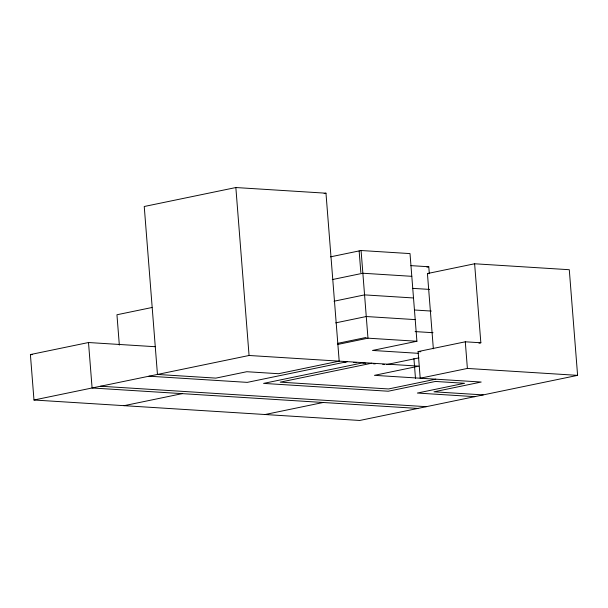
<?xml version="1.0" encoding="UTF-8"?>
<svg xmlns="http://www.w3.org/2000/svg" width="608" height="608" viewBox="0 0 608 608"><rect width="100%" height="100%" fill="white"/><g stroke="black" fill="none" stroke-linecap="round" stroke-linejoin="round"><path stroke-width="0.91" d="M235.851 187.538L144.24 206.5L157.457 374.444L215.886 378.115L246.787 371.716L278.494 373.707L339.196 361.144L325.979 193.2L235.851 187.538L249.067 355.482L418.866 366.145L374.452 375.341L481.186 382.037L433.998 391.81L483.223 394.896M324.14 193.58L325.979 193.2M330.501 256.85L361.076 250.519L410.012 253.589L416.913 341.255L372.491 350.444L418.699 353.347M152 307.504L116.949 314.762L119.335 345.063M332.287 279.574L362.862 273.243L411.798 276.321M426.922 267.132L428.777 266.752L429.301 273.38M433.352 348.787L427.432 273.547L474.62 263.773L569.286 269.716L577.6 375.364L359.738 420.462L33.98 400.011L30.4 354.555L88.51 342.524L155.169 346.712M333.997 301.218L364.564 294.888L413.501 297.966M335.7 322.863L366.267 316.532L415.203 319.61M33.98 400.011L249.067 355.482M337.425 343.406L366.191 337.448M337.402 344.508L367.969 338.177L416.913 341.255M124.108 405.673L182.218 393.642M347.35 361.654L247.274 382.371L148.983 376.2M363.66 362.68L263.583 383.397L388.238 391.225L435.427 381.452L464.558 383.283L417.369 393.049L474.749 396.652M577.6 375.364L467.392 368.44L420.204 378.214L418.106 351.568L465.295 341.802L480.844 342.775L474.62 263.773M371.822 363.189L280.212 382.151L388.558 388.953L435.746 379.187M478.99 343.163L480.844 342.775M386.528 364.587L418.98 357.869M265.073 414.519L323.182 402.488M410.864 265.628L428.777 266.752M427.432 273.547L429.324 273.661M412.65 288.352L429.62 289.423M414.352 309.996L431.33 311.068M415.112 331.588L433.033 332.713M418.106 351.568L420.85 351.743M344.128 361.927L346.013 362.049M353.552 362.52L356.379 362.695M362.968 363.113L365.796 363.288M373.335 363.759L375.22 363.88M382.759 364.352L384.644 364.473M30.4 354.555L32.277 354.677M100.563 386.224L426.322 406.676M417.848 408.432L92.089 387.98L88.51 342.524M465.295 341.802L467.392 368.44M413.926 358.583L415.477 378.336M361.076 250.519L367.969 338.177M359.138 250.922L360.84 272.566"/></g></svg>
